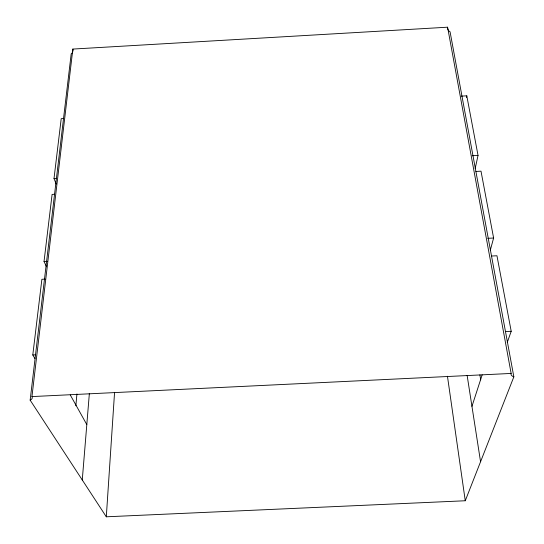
<?xml version="1.0" encoding="UTF-8"?>
<svg xmlns="http://www.w3.org/2000/svg" width="544" height="544" viewBox="0 0 544 544"><rect width="100%" height="100%" fill="white"/><g stroke="black" fill="none" stroke-linecap="round" stroke-linejoin="round"><path stroke-width="0.82" d="M106.304 516.8L30.151 400.146A10.948 4.406 4.5 0 0 31.953 396.583L72.848 49.069L447.59 27.2A8.677 6.14 -17 0 0 450.078 31.838L513.849 376.836L465.263 500.759L106.304 516.8L114.566 392.333M82.266 479.978L89.372 393.339M75.861 405.77L76.928 393.944M30.151 400.146L71.189 53.897A8.595 5.998 12.9 0 0 72.631 52.115M34.938 358.625L32.79 354.967L41.888 279.283L45.193 279.113M46.566 266.818L44.03 261.494L52.102 194.398L54.584 194.262M56.222 184.069L54.006 178.568L61.207 118.674L63.709 118.531M466.487 97.492L466.793 95.826L461.183 96.138M475.157 168.681L478.033 155.414L466.793 95.826M490.3 250.247L493.612 238.02L481.005 171.17L475.918 171.448M471.947 406.341L482.168 374.843M507.246 342.489L511.204 331.282L496.958 255.762L491.871 256.02M54.006 178.568L56.46 178.432M472.165 155.734L478.033 155.414M44.03 261.494L47.294 261.324M487.757 238.326L493.612 238.02M32.79 354.967L35.244 354.844M505.308 331.575L511.204 331.282M31.953 396.583L511.142 373.442A11.091 4.542 -8.4 0 0 513.849 376.836M70.278 394.971L86.809 424.599M447.59 27.2L511.142 373.442M479.883 374.87L480.706 379.875M467.146 375.482L480.563 461.734M447.454 376.251L465.263 500.759M72.848 49.069A8.595 5.998 12.9 0 1 72.916 51.286"/></g></svg>
